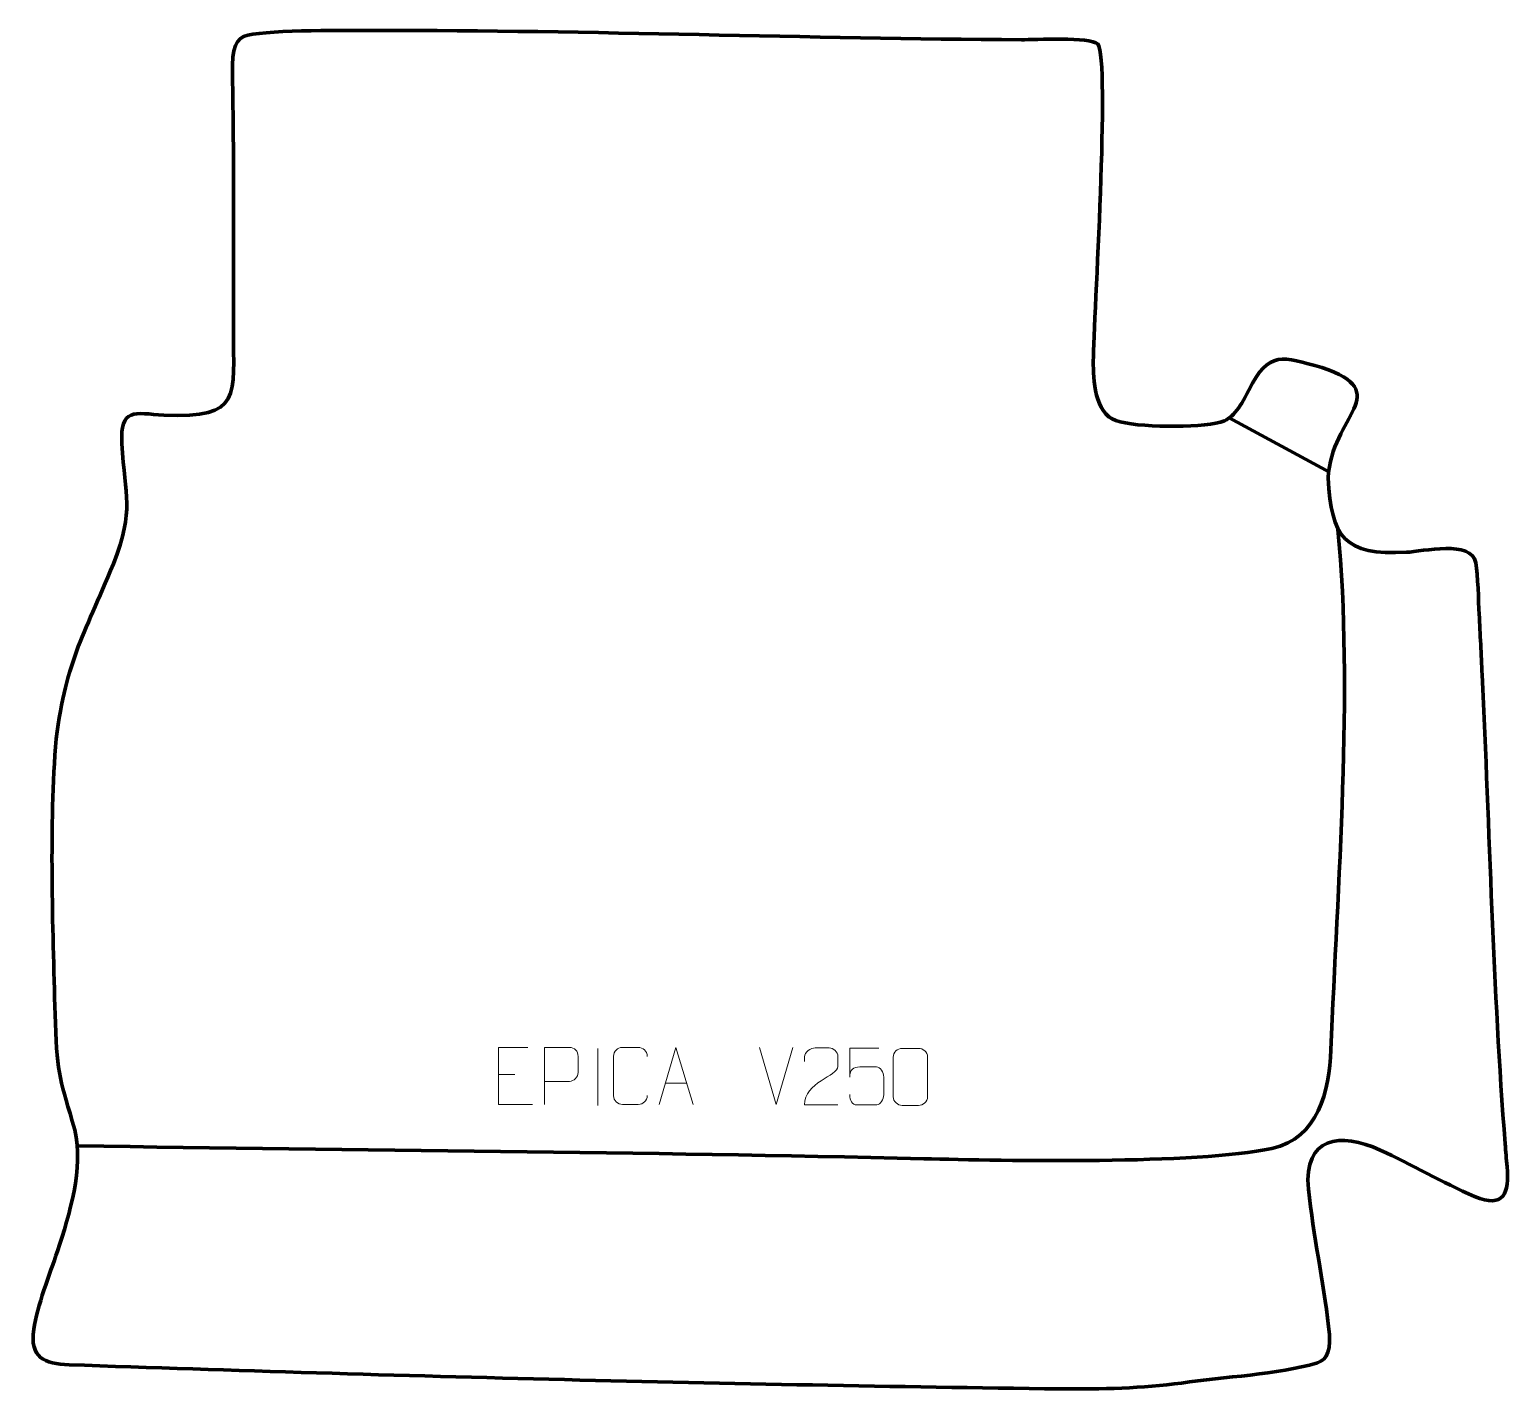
# Model space of a CAD drawing. Header units: millimetres. Extents: x -597 to 53, y 222 to 818.
import ezdxf

# ---------------------------------------------------------------- set-up
doc = ezdxf.new("R2010")
doc.units = ezdxf.units.MM
doc.header["$MEASUREMENT"] = 0
doc.layers.add('layer 2', color=7, linetype='Continuous')
doc.layers.add('layer 3', color=7, linetype='Continuous')

msp = doc.modelspace()

# ---------------------------------------------------------------- linework, layer by layer
at = {"layer": 'layer 2', "color": 142, "lineweight": 158}
msp.add_open_spline([(-70.0653, 647.9986), (-70.0653, 647.9986), (-26.0574, 624.1643), (-26.0574, 624.1643)], degree=3, dxfattribs=at)
msp.add_open_spline([(-22.3668, 599.0497), (-15.6532, 528.7323), (-22.6081, 442.0266), (-25.471, 370.8252), (-25.471, 370.8252), (-26.2021, 352.6418), (-30.9664, 332.0046), (-51.379, 327.5479), (-51.379, 327.5479), (-84.1524, 320.3922), (-169.3905, 322.1693), (-204.1753, 323.0135), (-204.1753, 323.0135), (-327.9343, 326.017), (-451.7443, 326.7202), (-575.523, 328.6529)], degree=3, knots=[0, 0, 0, 0, 0.2, 0.2, 0.2, 0.2, 0.4, 0.4, 0.4, 0.4, 0.6, 0.6, 0.6, 0.6, 1, 1, 1, 1], dxfattribs=at)
at = {"layer": 'layer 3', "color": 242, "lineweight": 158}
msp.add_open_spline([(-73.9585, 646.0469), (-68.8844, 647.5974), (-65.9174, 651.548), (-61.5536, 660.0956), (-61.5536, 660.0956), (-52.5402, 677.751), (-46.9662, 674.9356), (-29.4001, 670.0721), (-29.4001, 670.0721), (2.9791, 659.1256), (-25.4298, 648.8192), (-26.6598, 621.6235), (-26.6598, 621.6235), (-25.2035, 595.4142), (-19.7979, 587.6848), (7.7216, 589.0261), (7.7216, 589.0261), (14.8004, 589.3712), (36.3334, 594.6801), (38.1181, 584.3622), (38.1181, 584.3622), (39.0469, 578.9924), (39.2611, 567.7143), (39.5784, 561.877), (39.5784, 561.877), (40.0591, 553.0338), (40.4572, 544.1931), (40.8801, 535.3478), (40.8801, 535.3478), (44.2084, 467.0448), (45.633, 397.6107), (50.9913, 329.5483), (50.9913, 329.5483), (51.2548, 326.2003), (51.5358, 322.856), (51.8314, 319.5107), (51.8314, 319.5107), (52.8556, 308.0356), (50.5334, 301.063), (37.5858, 306.4206), (37.5858, 306.4206), (23.3355, 312.683), (10.0978, 320.4488), (-3.896, 326.7956), (-3.896, 326.7956), (-21.2738, 334.6772), (-37.423, 332.8468), (-35.3482, 309.6528), (-35.3482, 309.6528), (-33.1112, 289.3254), (-28.8732, 269.4854), (-26.4765, 249.4815), (-26.4765, 249.4815), (-25.2146, 238.9496), (-26.9416, 235.0641), (-31.4255, 233.4173), (-31.4255, 233.4173), (-49.2317, 228.3229), (-72.2195, 227.3649), (-91.0976, 224.6228), (-91.0976, 224.6228), (-108.0661, 222.3558), (-126.1327, 221.8287), (-144.3781, 222.0556), (-144.3781, 222.0556), (-289.0067, 223.8841), (-434.6019, 227.5178), (-579.191, 232.6434), (-579.191, 232.6434), (-590.133, 233.0313), (-596.5101, 235.7281), (-594.6846, 248.2063), (-594.6846, 248.2063), (-593.2089, 258.2943), (-587.6498, 272.4778), (-584.2955, 282.5049), (-584.2955, 282.5049), (-578.8914, 298.9049), (-572.8126, 318.4617), (-576.7006, 335.7478), (-576.7006, 335.7478), (-582.756, 356.7997), (-584.5235, 359.6088), (-585.1938, 382.4742), (-585.1938, 382.4742), (-586.3106, 421.7148), (-587.8983, 464.7501), (-585.1914, 503.759), (-585.1914, 503.759), (-581.2002, 540.5234), (-572.9815, 551.5493), (-559.723, 584.0292), (-559.723, 584.0292), (-550.4363, 608.6328), (-554.5716, 612.5784), (-556.0771, 636.7664), (-556.0771, 636.7664), (-556.6359, 652.3712), (-550.8446, 650.1265), (-537.5341, 649.1588), (-537.5341, 649.1588), (-503.0145, 647.6517), (-507.0688, 657.5688), (-507.0867, 686.9923), (-507.0867, 686.9923), (-507.0897, 724.2971), (-506.7913, 761.3756), (-507.4734, 798.6946), (-507.4734, 798.6946), (-507.6929, 810.7098), (-506.0847, 814.5167), (-500.8078, 815.8363), (-500.8078, 815.8363), (-490.2746, 818.3077), (-455.8851, 817.8999), (-444.2475, 817.9163), (-444.2475, 817.9163), (-349.8901, 818.0492), (-255.4805, 814.3434), (-161.1905, 813.8537), (-161.1905, 813.8537), (-155.5258, 813.8591), (-131.0901, 815.1508), (-127.816, 812.0103), (-127.816, 812.0103), (-122.2149, 805.033), (-129.5756, 691.4583), (-129.7496, 672.8733), (-129.7496, 672.8733), (-129.825, 664.8136), (-129.043, 649.9854), (-119.8599, 646.8132), (-119.8599, 646.8132), (-110.7399, 643.6629), (-83.47, 643.5176), (-73.9585, 646.0469)], degree=3, knots=[0, 0, 0, 0, 0.02857143, 0.02857143, 0.02857143, 0.02857143, 0.05714286, 0.05714286, 0.05714286, 0.05714286, 0.08571429, 0.08571429, 0.08571429, 0.08571429, 0.11428571, 0.11428571, 0.11428571, 0.11428571, 0.14285714, 0.14285714, 0.14285714, 0.14285714, 0.17142857, 0.17142857, 0.17142857, 0.17142857, 0.2, 0.2, 0.2, 0.2, 0.22857143, 0.22857143, 0.22857143, 0.22857143, 0.25714286, 0.25714286, 0.25714286, 0.25714286, 0.28571429, 0.28571429, 0.28571429, 0.28571429, 0.31428571, 0.31428571, 0.31428571, 0.31428571, 0.34285714, 0.34285714, 0.34285714, 0.34285714, 0.37142857, 0.37142857, 0.37142857, 0.37142857, 0.4, 0.4, 0.4, 0.4, 0.42857143, 0.42857143, 0.42857143, 0.42857143, 0.45714286, 0.45714286, 0.45714286, 0.45714286, 0.48571429, 0.48571429, 0.48571429, 0.48571429, 0.51428571, 0.51428571, 0.51428571, 0.51428571, 0.54285714, 0.54285714, 0.54285714, 0.54285714, 0.57142857, 0.57142857, 0.57142857, 0.57142857, 0.6, 0.6, 0.6, 0.6, 0.62857143, 0.62857143, 0.62857143, 0.62857143, 0.65714286, 0.65714286, 0.65714286, 0.65714286, 0.68571429, 0.68571429, 0.68571429, 0.68571429, 0.71428571, 0.71428571, 0.71428571, 0.71428571, 0.74285714, 0.74285714, 0.74285714, 0.74285714, 0.77142857, 0.77142857, 0.77142857, 0.77142857, 0.8, 0.8, 0.8, 0.8, 0.82857143, 0.82857143, 0.82857143, 0.82857143, 0.85714286, 0.85714286, 0.85714286, 0.85714286, 0.88571429, 0.88571429, 0.88571429, 0.88571429, 0.91428571, 0.91428571, 0.91428571, 0.91428571, 0.94285714, 0.94285714, 0.94285714, 0.94285714, 1, 1, 1, 1], dxfattribs=at)
at = {"layer": 'layer 3', "color": 250, "lineweight": 9}
for points, knots in [([(-377.8914, 371.8233), (-377.8914, 371.8233), (-390.7653, 371.8233), (-390.7653, 371.8233), (-390.7653, 371.8233), (-390.7653, 371.8233), (-390.7653, 346.8697), (-390.7653, 346.8697), (-390.7653, 346.8697), (-390.7653, 346.8697), (-375.8995, 346.8697), (-375.8995, 346.8697)], [0, 0, 0, 0, 0.25, 0.25, 0.25, 0.25, 0.5, 0.5, 0.5, 0.5, 1, 1, 1, 1]), ([(-370.4909, 346.8621), (-370.4909, 346.8621), (-370.4909, 371.8157), (-370.4909, 371.8157), (-370.4909, 371.8157), (-366.8959, 371.8157), (-363.3006, 371.8157), (-359.7052, 371.8157), (-359.7052, 371.8157), (-357.38, 371.7778), (-355.8226, 370.2877), (-355.8268, 367.9216), (-355.8268, 367.9216), (-355.8272, 365.8859), (-355.8272, 362.8266), (-355.8268, 360.7906), (-355.8268, 360.7906), (-355.8333, 358.9152), (-357.6455, 356.9733), (-359.6551, 356.9542), (-359.6551, 356.9542), (-359.6551, 356.9542), (-370.4909, 356.9542), (-370.4909, 356.9542)], [0, 0, 0, 0, 0.14285714, 0.14285714, 0.14285714, 0.14285714, 0.28571429, 0.28571429, 0.28571429, 0.28571429, 0.42857143, 0.42857143, 0.42857143, 0.42857143, 0.57142857, 0.57142857, 0.57142857, 0.57142857, 0.71428571, 0.71428571, 0.71428571, 0.71428571, 1, 1, 1, 1]), ([(-325.4419, 350.6803), (-325.5817, 348.3569), (-327.2589, 346.8773), (-329.4066, 346.8665), (-329.4066, 346.8665), (-331.7385, 346.8669), (-334.0704, 346.8669), (-336.4019, 346.8665), (-336.4019, 346.8665), (-338.3269, 346.7611), (-340.299, 348.6456), (-340.2878, 350.6629), (-340.2878, 350.6629), (-340.2874, 356.433), (-340.2874, 362.2027), (-340.2878, 367.972), (-340.2878, 367.972), (-340.2836, 370.1101), (-338.5369, 371.8293), (-336.3845, 371.8158), (-336.3845, 371.8158), (-334.0588, 371.8158), (-331.7327, 371.8158), (-329.4066, 371.8158), (-329.4066, 371.8158), (-327.46, 371.8513), (-325.4686, 370.3598), (-325.4419, 367.9222)], [0, 0, 0, 0, 0.125, 0.125, 0.125, 0.125, 0.25, 0.25, 0.25, 0.25, 0.375, 0.375, 0.375, 0.375, 0.5, 0.5, 0.5, 0.5, 0.625, 0.625, 0.625, 0.625, 0.75, 0.75, 0.75, 0.75, 1, 1, 1, 1]), ([(-320.2802, 346.8696), (-320.2802, 346.8696), (-312.9092, 371.8231), (-312.9092, 371.8231), (-312.9092, 371.8231), (-312.9092, 371.8231), (-305.3393, 346.8696), (-305.3393, 346.8696)], [0, 0, 0, 0, 0.33333333, 0.33333333, 0.33333333, 0.33333333, 1, 1, 1, 1]), ([(-241.7745, 346.6336), (-246.6889, 346.6339), (-251.6033, 346.6339), (-256.5174, 346.6336), (-256.5174, 346.6336), (-256.5174, 356.5659), (-241.8664, 359.2071), (-241.7745, 363.5174), (-241.7745, 363.5174), (-241.7748, 364.9415), (-241.7748, 366.3652), (-241.7745, 367.7885), (-241.7745, 367.7885), (-241.7914, 369.8656), (-243.9142, 371.5904), (-245.5852, 371.6077), (-245.5852, 371.6077), (-247.6584, 371.6073), (-249.7313, 371.6073), (-251.8037, 371.6077), (-251.8037, 371.6077), (-253.6258, 371.6242), (-256.4505, 369.8321), (-256.5174, 367.7385), (-256.5174, 367.7385), (-256.5174, 367.7385), (-256.5174, 365.6837), (-256.5174, 365.6837)], [0, 0, 0, 0, 0.125, 0.125, 0.125, 0.125, 0.25, 0.25, 0.25, 0.25, 0.375, 0.375, 0.375, 0.375, 0.5, 0.5, 0.5, 0.5, 0.625, 0.625, 0.625, 0.625, 0.75, 0.75, 0.75, 0.75, 1, 1, 1, 1]), ([(-223.7804, 371.5395), (-223.7804, 371.5395), (-236.6321, 371.5395), (-236.6321, 371.5395), (-236.6321, 371.5395), (-236.6318, 367.3089), (-236.6318, 363.078), (-236.6321, 358.8468), (-236.6321, 358.8468), (-236.6324, 362.1569), (-235.0014, 363.2287), (-232.1894, 363.2892), (-232.1894, 363.2892), (-229.7498, 363.2895), (-227.3103, 363.2895), (-224.8711, 363.2892), (-224.8711, 363.2892), (-223.2213, 363.296), (-221.7464, 360.9155), (-221.7179, 358.8468), (-221.7179, 358.8468), (-221.7182, 356.2595), (-221.7182, 353.6719), (-221.7179, 351.0842), (-221.7179, 351.0842), (-221.6717, 349.1248), (-223.1711, 346.6885), (-224.797, 346.63), (-224.797, 346.63), (-226.7535, 346.6303), (-231.6485, 346.6303), (-233.6055, 346.63), (-233.6055, 346.63), (-235.451, 346.6212), (-236.5581, 348.586), (-236.5789, 351.1371)], [0, 0, 0, 0, 0.1, 0.1, 0.1, 0.1, 0.2, 0.2, 0.2, 0.2, 0.3, 0.3, 0.3, 0.3, 0.4, 0.4, 0.4, 0.4, 0.5, 0.5, 0.5, 0.5, 0.6, 0.6, 0.6, 0.6, 0.7, 0.7, 0.7, 0.7, 0.8, 0.8, 0.8, 0.8, 1, 1, 1, 1]), ([(-213.5657, 371.4192), (-211.1996, 371.4192), (-208.8331, 371.4192), (-206.4666, 371.4192), (-206.4666, 371.4192), (-204.4861, 371.4548), (-202.4601, 369.9605), (-202.433, 367.5184), (-202.433, 367.5184), (-202.4334, 361.761), (-202.4334, 356.0032), (-202.433, 350.245), (-202.433, 350.245), (-202.5751, 347.9174), (-204.2815, 346.4351), (-206.4666, 346.4243), (-206.4666, 346.4243), (-208.839, 346.4247), (-211.2114, 346.4247), (-213.5834, 346.4243), (-213.5834, 346.4243), (-215.5419, 346.3187), (-217.5483, 348.2066), (-217.5369, 350.2276), (-217.5369, 350.2276), (-217.5365, 356.0082), (-217.5365, 361.7885), (-217.5369, 367.5683), (-217.5369, 367.5683), (-217.5326, 369.7103), (-215.7555, 371.4328), (-213.5657, 371.4192)], [0, 0, 0, 0, 0.11111111, 0.11111111, 0.11111111, 0.11111111, 0.22222222, 0.22222222, 0.22222222, 0.22222222, 0.33333333, 0.33333333, 0.33333333, 0.33333333, 0.44444444, 0.44444444, 0.44444444, 0.44444444, 0.55555556, 0.55555556, 0.55555556, 0.55555556, 0.66666667, 0.66666667, 0.66666667, 0.66666667, 0.77777778, 0.77777778, 0.77777778, 0.77777778, 1, 1, 1, 1])]:
    msp.add_open_spline(points, degree=3, knots=knots, dxfattribs=at)
for points in [[(-347.1247, 371.3339), (-347.1247, 371.3339), (-347.1247, 346.3598), (-347.1247, 346.3598)], [(-268.9207, 346.8623), (-268.9207, 346.8623), (-276.2425, 371.8159), (-276.2425, 371.8159)], [(-261.5988, 371.8159), (-261.5988, 371.8159), (-268.9206, 346.8623), (-268.9206, 346.8623)], [(-390.7653, 359.9436), (-390.7653, 359.9436), (-383.5972, 359.9436), (-383.5972, 359.9436)], [(-317.5576, 356.119), (-317.5576, 356.119), (-308.0619, 356.119), (-308.0619, 356.119)]]:
    msp.add_open_spline(points, degree=3, dxfattribs=at)

doc.saveas('drawing.dxf')
